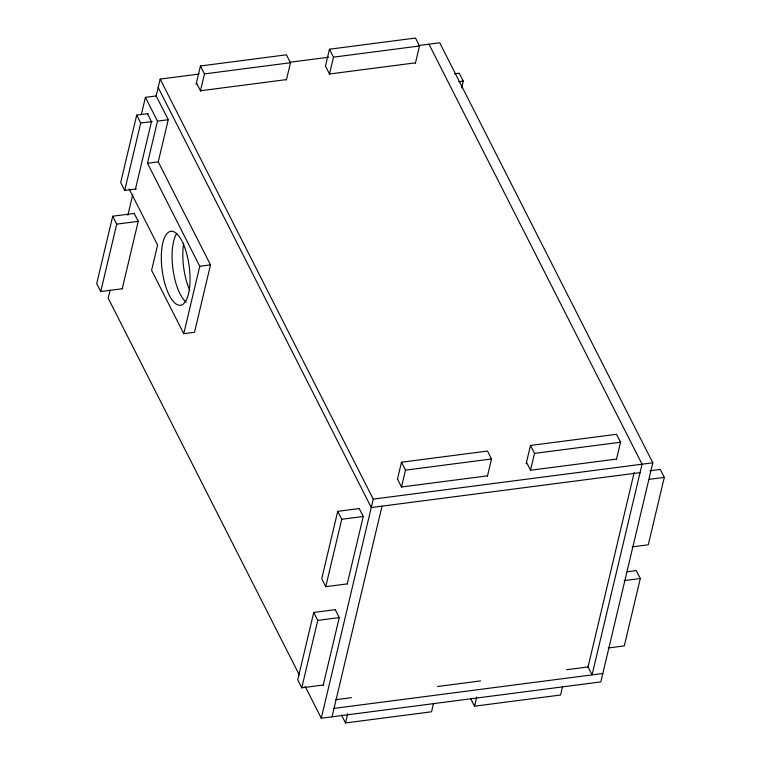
<?xml version="1.0" encoding="UTF-8"?>
<svg xmlns="http://www.w3.org/2000/svg" width="761" height="761" viewBox="0 0 761 761"><rect width="100%" height="100%" fill="white"/><g stroke="black" fill="none" stroke-linecap="round" stroke-linejoin="round"><path stroke-width="1.14" d="M134.592 213.375L112.704 216.219L96.704 283.634L100.728 291.558L122.616 288.714M148.214 113.598L136.695 115.101L120.695 182.507L124.718 190.431L136.238 188.937M141.318 114.664L145.427 97.351L156.176 95.953L168.238 119.724L158.24 161.865L210.502 264.885L194.512 332.3L183.762 333.689L151.601 270.298L157.594 245.013L129.18 189.013M100.728 291.558L116.718 224.143L112.704 216.219M124.718 190.431L140.709 123.025L136.695 115.101M110.107 290.131L108.195 298.188L299.273 674.836M127.858 215.306L132.775 194.588M155.986 96.733L160.171 79.096L199.078 74.045M135.468 189.042L151.468 121.627L147.444 113.703M183.762 333.689L199.753 266.283L147.491 163.254L157.479 121.123L145.427 97.351M122.236 288.761L138.226 221.346L134.202 213.422M196.081 84.366L200.447 65.979L286.459 54.811L290.483 62.735L286.393 79.972M200.381 91.139L204.471 73.903L200.447 65.979M325.375 66.454L329.465 49.218L415.487 38.05L419.501 45.974L415.411 63.211M329.399 74.388L333.489 57.151L329.465 49.218M335.611 609.618L313.732 612.462L297.732 679.877L301.756 687.801L323.644 684.957M359.601 508.5L337.722 511.344L321.722 578.75L325.746 586.683L347.634 583.839M301.756 687.801L317.746 620.386L313.732 612.462M325.746 586.683L341.737 519.268L337.722 511.344M461.642 87.981L463.268 81.123L459.244 73.199L454.64 73.798M323.254 685.005L339.254 617.59L335.23 609.666M347.244 583.887L363.244 516.472L359.221 508.548M418.36 45.565L439.715 42.787L652.805 462.812L600.829 681.904L321.285 718.213L373.261 499.121L160.171 79.096M332.034 716.814L382.012 506.151M397.385 479.459L401.475 462.222L487.487 451.054L491.511 458.978L487.421 476.215M433.437 703.735L431.535 711.782L345.513 722.95L347.701 713.761M401.408 487.382L405.489 470.146L401.475 462.222M526.136 463.849L530.493 445.47L616.505 434.293L620.529 442.217L616.439 459.454M562.465 686.974L560.553 695.021L474.541 706.189L476.719 697M530.427 470.631L534.517 453.394L530.493 445.47M634.17 472.571L588.053 666.95L566.555 669.737M627.064 571.758L636.282 570.569L640.305 578.493L624.305 645.899L608.182 648.001M649.904 470.793L660.272 469.442L664.296 477.366L648.296 544.781L632.172 546.874M289.855 62.25L328.762 57.199M204.471 73.903L290.483 62.735M333.489 57.151L419.501 45.974M286.488 79.591L200.466 90.759L196.452 82.835M415.506 62.83L329.494 73.998L325.47 66.074M140.709 123.025L152.229 121.522M458.655 81.722L463.268 81.123M157.479 121.123L168.238 119.724M147.491 163.254L158.24 161.865M116.718 224.143L138.607 221.299M199.753 266.283L210.502 264.885M405.489 470.146L491.511 458.978M534.517 453.394L620.529 442.217M487.506 475.834L401.494 487.002L397.47 479.078M616.534 459.073L530.522 470.241L526.498 462.317M373.261 499.121L652.805 462.812M640.058 472.629L371.263 507.539L158.174 87.525M341.737 519.268L363.625 516.424M649.314 479.316L664.296 477.366M317.746 620.386L339.634 617.542M624.172 580.586L640.305 578.493M335.668 699.73L351.515 697.666M437.527 686.498L480.533 680.914M334.031 708.386L602.826 673.475M428.966 44.186L642.056 464.2L592.077 674.874L587.777 666.408M470.517 698.265L474.541 706.189M341.499 715.026L345.513 722.95M305.18 686.47L321.285 718.213M186.188 302.146A37.289 13.66 82.6 0 1 172.994 269.48A37.289 13.66 82.6 0 1 176.704 233.551M189.793 290.379A37.289 13.66 82.6 0 1 183.696 243.206M161.589 250.769A37.289 13.66 82.6 0 0 180.252 305.285A37.289 13.66 82.6 0 0 185.189 248.809A37.289 13.66 82.6 0 0 161.589 250.769"/></g></svg>
